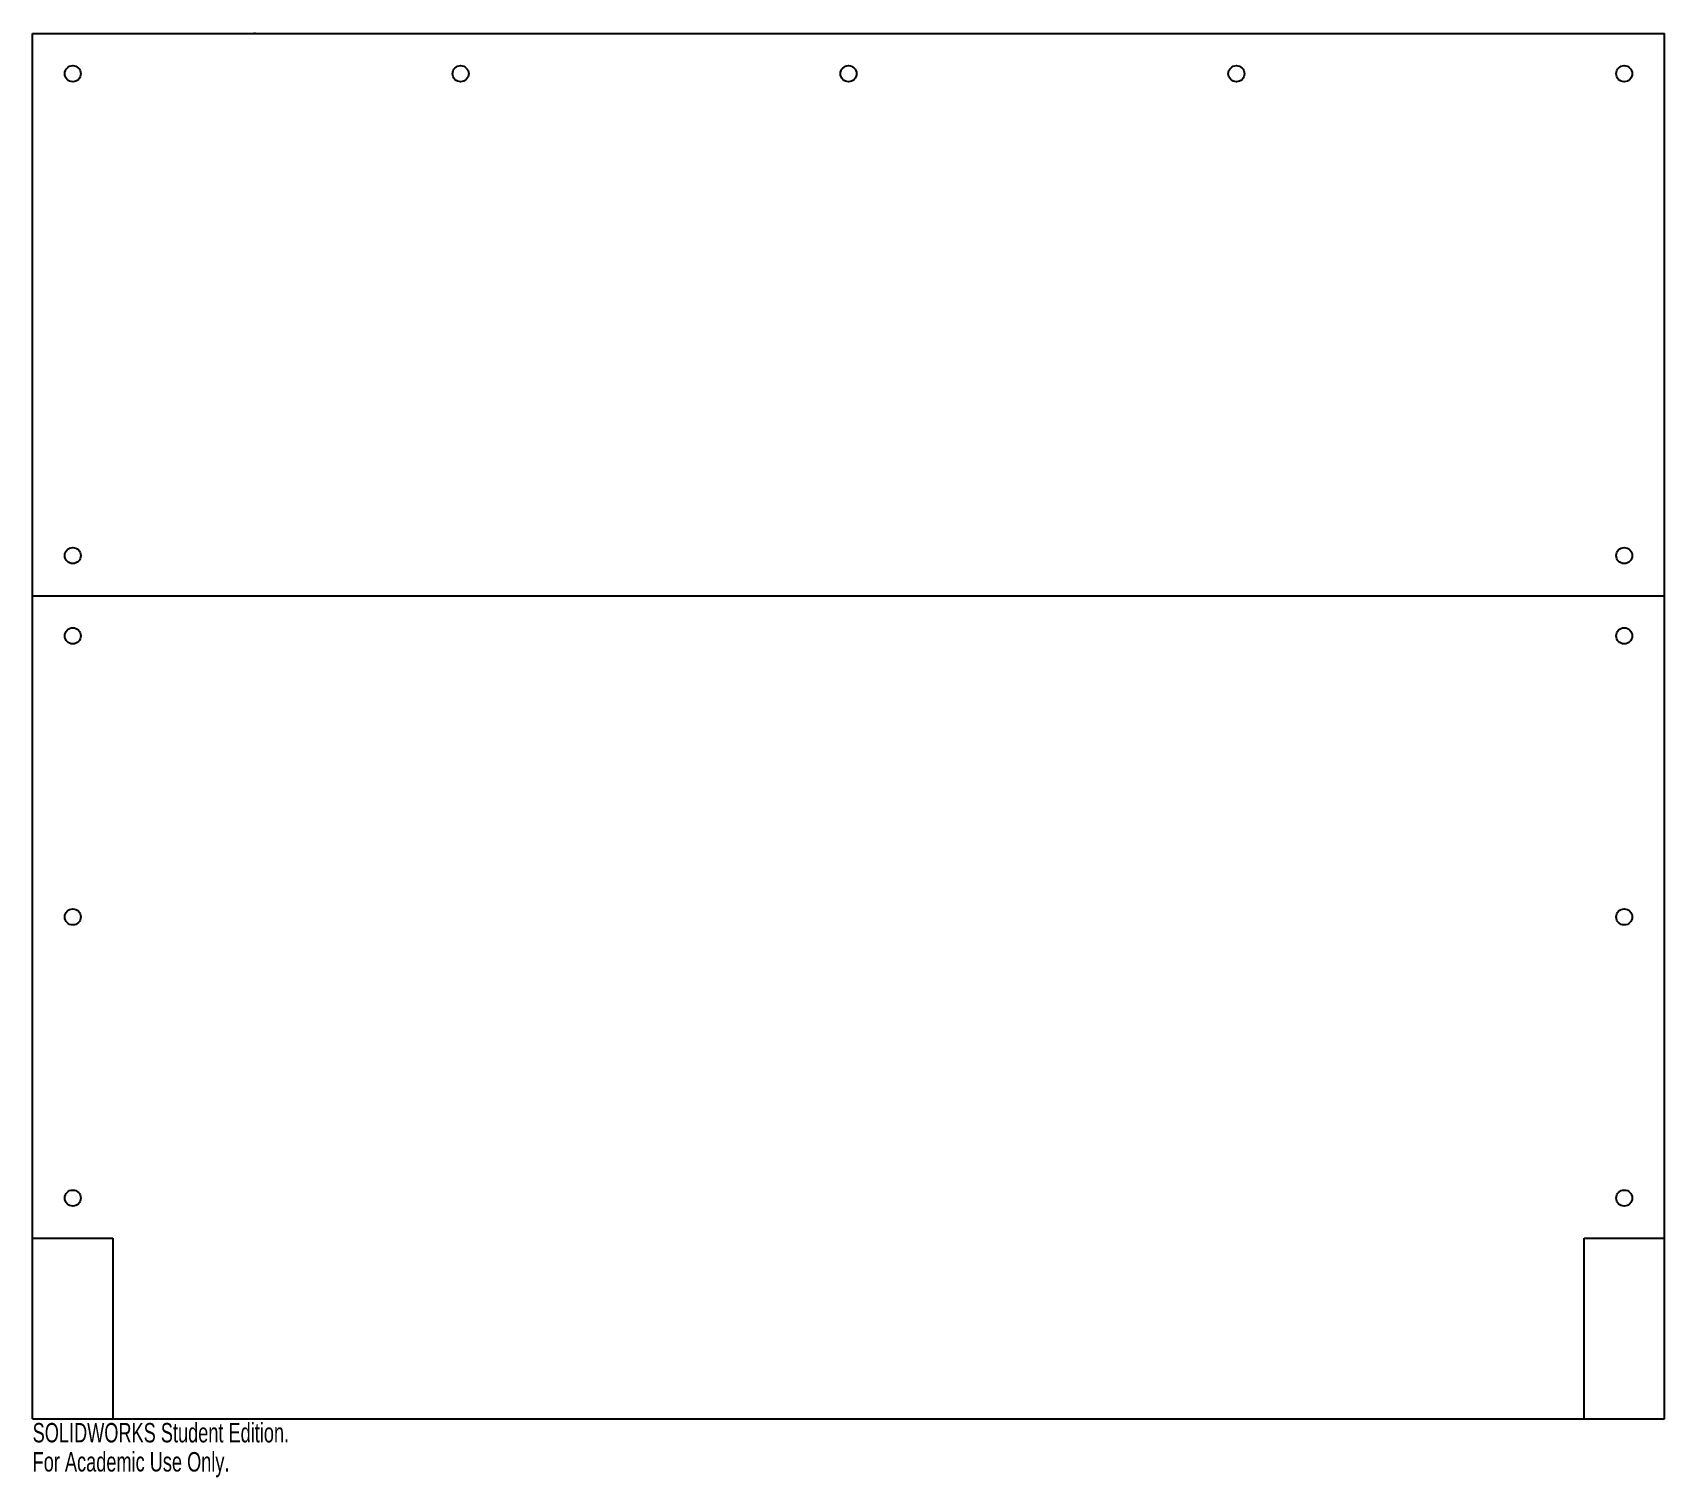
# Model space of a CAD drawing. Header units: millimetres. Extents: x 0 to 406, y -15 to 345.
import ezdxf

# ---------------------------------------------------------------- set-up
doc = ezdxf.new("R2010")
doc.units = ezdxf.units.MM
doc.styles.add('SLDTEXTSTYLE0', font='TXT', dxfattribs={"width": 0.7})

msp = doc.modelspace()

# ---------------------------------------------------------------- linework, layer by layer
at = {"color": 7, "linetype": 'Continuous'}
for p, q in [((0, 0), (0, 345)), ((0, 345), (406.4, 345)), ((55.36, 345), (55.36, 345.22)), ((406.4, 0), (406.4, 345)), ((0, 205), (406.4, 205)), ((0, 45), (20, 45)), ((20, 45), (20, 0)), ((386.4, 0), (386.4, 45)), ((386.4, 45), (406.4, 45)), ((0, 0), (406.4, 0))]:
    msp.add_line(p, q, dxfattribs=at)
for centre in [(10, 335), (106.6, 335), (203.2, 335), (299.8, 335), (396.4, 335), (10, 215), (396.4, 215), (10, 195), (396.4, 195), (10, 125), (396.4, 125), (10, 55), (396.4, 55)]:
    msp.add_circle(centre, 2, dxfattribs=at)

# ---------------------------------------------------------------- texts
at = {"color": 7, "linetype": 'Continuous', "char_height": 4.8336, "attachment_point": 1, "style": 'SLDTEXTSTYLE0'}
for s, insert in [('SOLIDWORKS Student Edition.', (0, -1.02)), ('For Academic Use Only.', (0, -8.27))]:
    msp.add_mtext(s, dxfattribs=dict(at, insert=insert))

doc.saveas('drawing.dxf')
